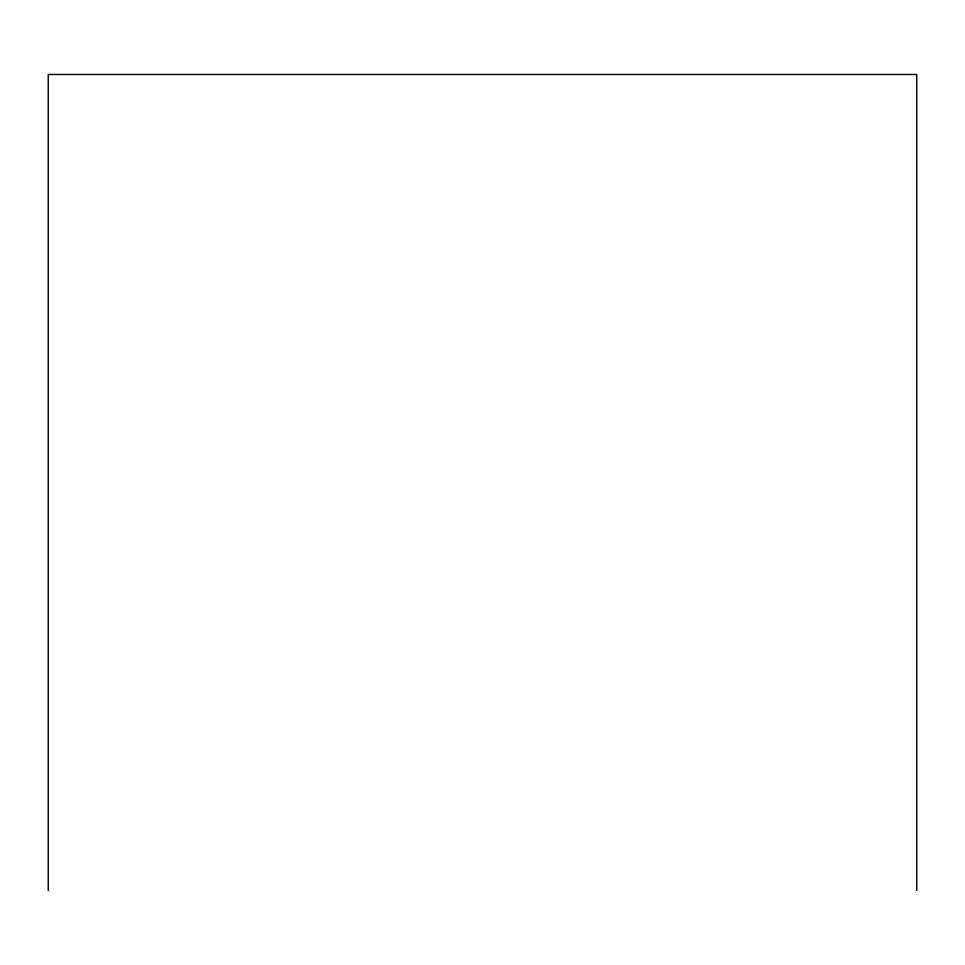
<?xml version="1.0" encoding="UTF-8"?>
<svg xmlns="http://www.w3.org/2000/svg" width="965" height="965" viewBox="0 0 965 965"><rect width="100%" height="100%" fill="white"/><g stroke="black" fill="none" stroke-linecap="round" stroke-linejoin="round"><path stroke-width="1.45" d="M916.75 890.538L916.75 74.462L48.25 74.462L48.25 890.538"/></g></svg>
